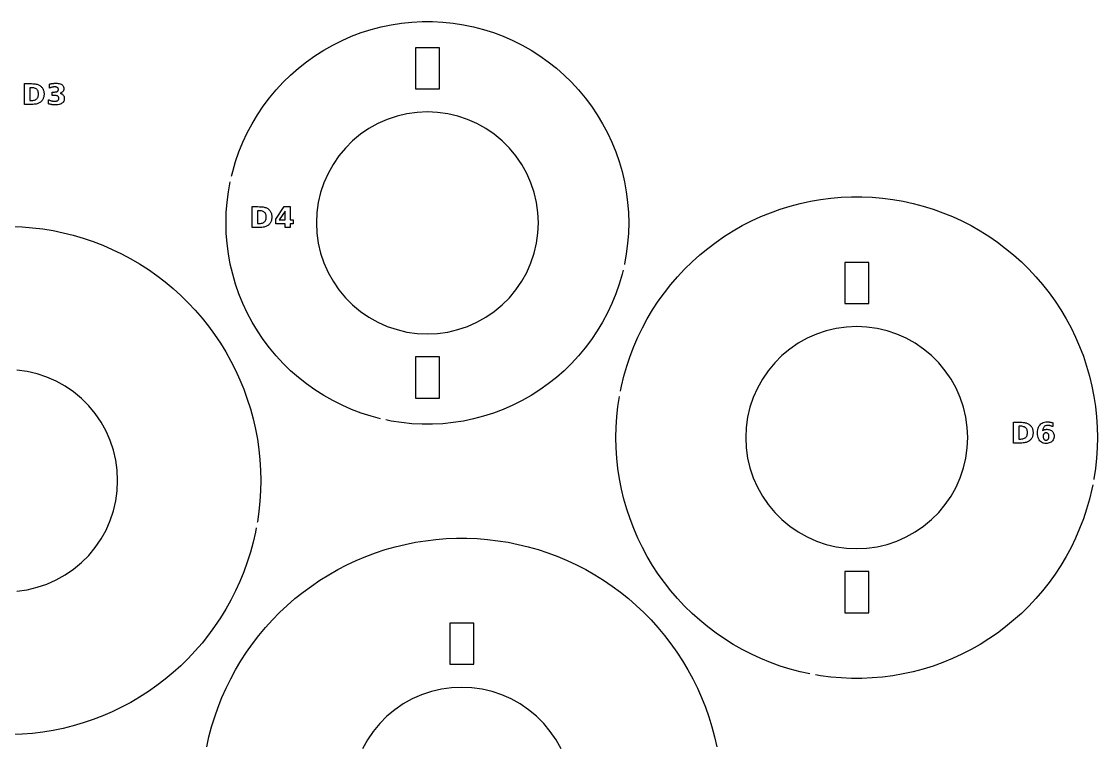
# Model space of a CAD drawing. Header units: millimetres. Extents: x 9 to 297, y 6 to 290.
# Drawn here: x 165.7 to 291, y 119.2 to 203.4 of the extents above; entities that cross this region are included whole.
import ezdxf

# ---------------------------------------------------------------- set-up
doc = ezdxf.new("R2010")
doc.units = ezdxf.units.MM
doc.layers.add('CUT', color=1, linetype='CONTINUOUS')
doc.layers.add('ENGRAVE', color=5, linetype='CONTINUOUS')

msp = doc.modelspace()

# ---------------------------------------------------------------- linework, layer by layer
at = {"layer": 'CUT', "color": 1}
for points in [[(190.1945, 185.427), (190.3232, 185.972), (190.6607, 187.1315), (191.0574, 188.272), (191.5123, 189.3907), (192.0243, 190.4844), (192.5918, 191.5503), (193.2134, 192.5855), (193.8876, 193.5874), (194.6124, 194.5533), (195.3859, 195.4806), (196.2062, 196.3668), (197.071, 197.2096), (197.9781, 198.0068), (198.925, 198.7563), (199.9092, 199.4559), (200.9281, 200.104), (201.979, 200.6988), (203.0592, 201.2387), (204.1657, 201.7223), (205.2957, 202.1483), (206.4461, 202.5155), (207.6138, 202.8231), (208.7959, 203.0701), (209.9891, 203.2559), (211.1902, 203.3801), (212.3962, 203.4423), (213.6038, 203.4423), (214.8098, 203.3801), (216.0109, 203.2559), (217.2041, 203.0701), (218.3862, 202.8231), (219.5539, 202.5155), (220.7043, 202.1483), (221.8343, 201.7223), (222.9408, 201.2387), (224.021, 200.6988), (225.0719, 200.104), (226.0908, 199.4559), (227.075, 198.7563), (228.0219, 198.0068), (228.929, 197.2096), (229.7938, 196.3668), (230.6141, 195.4806), (231.3876, 194.5533), (232.1124, 193.5874), (232.7866, 192.5855), (233.4082, 191.5503), (233.9757, 190.4844), (234.4877, 189.3907), (234.9426, 188.272), (235.3393, 187.1315), (235.6768, 185.972), (235.9542, 184.7968), (236.1707, 183.6087), (236.3257, 182.4112), (236.4189, 181.2072), (236.45, 180), (236.4189, 178.7928), (236.3257, 177.5888), (236.1707, 176.3913), (235.9542, 175.2032), (235.9404, 175.145)], [(207.5414, 157.196), (206.4461, 157.4845), (205.2957, 157.8517), (204.1657, 158.2777), (203.0592, 158.7613), (201.979, 159.3012), (200.9281, 159.896), (199.9092, 160.5441), (198.925, 161.2437), (197.9781, 161.9932), (197.071, 162.7904), (196.2062, 163.6332), (195.3859, 164.5194), (194.6124, 165.4467), (193.8876, 166.4126), (193.2134, 167.4145), (192.5918, 168.4497), (192.0243, 169.5156), (191.5123, 170.6093), (191.0574, 171.728), (190.6607, 172.8685), (190.3232, 174.028), (190.0458, 175.2032), (189.8293, 176.3913), (189.6743, 177.5888), (189.5811, 178.7928), (189.55, 180), (189.5811, 181.2072), (189.6743, 182.4112), (189.8293, 183.6087), (190.0454, 184.7943)], [(235.4893, 160.4083), (235.603, 160.9879), (235.8859, 162.1611), (236.2191, 163.3209), (236.6019, 164.4654), (237.0336, 165.5924), (237.5133, 166.6997), (238.0403, 167.7853), (238.6134, 168.8473), (239.2318, 169.8837), (239.8941, 170.8925), (240.5992, 171.8718), (241.3458, 172.8199), (242.1325, 173.735), (242.9579, 174.6154), (243.8203, 175.4595), (244.7183, 176.2658), (245.6501, 177.0326), (246.6141, 177.7586), (247.6084, 178.4425), (248.6312, 179.083), (249.6806, 179.6789), (250.7547, 180.229), (251.8514, 180.7325), (252.9688, 181.1883), (254.1048, 181.5956), (255.2572, 181.9537), (256.424, 182.2619), (257.6029, 182.5195), (258.7919, 182.7262), (259.9886, 182.8816), (261.1909, 182.9854), (262.3966, 183.0373), (263.6034, 183.0373), (264.8091, 182.9854), (266.0114, 182.8816), (267.2081, 182.7262), (268.3971, 182.5195), (269.576, 182.2619), (270.7428, 181.9537), (271.8952, 181.5956), (273.0312, 181.1883), (274.1486, 180.7325), (275.2453, 180.229), (276.3194, 179.6789), (277.3688, 179.083), (278.3916, 178.4425), (279.3859, 177.7586), (280.3499, 177.0326), (281.2817, 176.2658), (282.1797, 175.4595), (283.0421, 174.6154), (283.8675, 173.735), (284.6542, 172.8199), (285.4008, 171.8718), (286.1059, 170.8925), (286.7682, 169.8837), (287.3866, 168.8473), (287.9597, 167.7853), (288.4867, 166.6997), (288.9664, 165.5924), (289.3981, 164.4654), (289.7809, 163.3209), (290.1141, 162.1611), (290.397, 160.9879), (290.6293, 159.8037), (290.8104, 158.6106), (290.94, 157.4108), (291.0178, 156.2065), (291.0438, 155), (291.0178, 153.7935), (290.94, 152.5892), (290.8104, 151.3894), (290.6293, 150.1963), (290.6175, 150.136)], [(164.6036, 179.5845), (165.8098, 179.5352), (167.013, 179.4368), (168.2112, 179.2895), (169.4024, 179.0933), (170.5845, 178.8487), (171.7558, 178.5562), (172.9141, 178.216), (174.0575, 177.829), (175.1843, 177.3956), (176.2924, 176.9166), (177.3801, 176.3928), (178.4454, 175.8251), (179.4868, 175.2144), (180.5024, 174.5617), (181.4905, 173.8682), (182.4495, 173.1349), (183.3777, 172.3631), (184.2738, 171.5541), (185.1361, 170.7092), (185.9632, 169.8299), (186.7537, 168.9175), (187.5064, 167.9737), (188.22, 167), (188.8932, 165.9979), (189.525, 164.9692), (190.1144, 163.9156), (190.6602, 162.8389), (191.1617, 161.7408), (191.618, 160.6231), (192.0283, 159.4878), (192.392, 158.3366), (192.7084, 157.1716), (192.9771, 155.9947), (193.1975, 154.8078), (193.3693, 153.6128), (193.4922, 152.4119), (193.566, 151.207), (193.5906, 150), (193.566, 148.793), (193.4922, 147.5881), (193.3693, 146.3872), (193.1975, 145.1922), (193.1864, 145.1327)], [(235.7911, 174.5124), (235.6768, 174.028), (235.3393, 172.8685), (234.9426, 171.728), (234.4877, 170.6093), (233.9757, 169.5156), (233.4082, 168.4497), (232.7866, 167.4145), (232.1124, 166.4126), (231.3876, 165.4467), (230.6141, 164.5194), (229.7938, 163.6332), (228.929, 162.7904), (228.0219, 161.9932), (227.075, 161.2437), (226.0908, 160.5441), (225.0719, 159.896), (224.021, 159.3012), (222.9408, 158.7613), (221.8343, 158.2777), (220.7043, 157.8517), (219.5539, 157.4845), (218.3862, 157.1769), (217.2041, 156.9299), (216.0109, 156.7441), (214.8098, 156.6199), (213.6038, 156.5577), (212.3962, 156.5577), (211.1902, 156.6199), (209.9891, 156.7441), (208.7959, 156.9299), (208.1767, 157.0593)], [(165.1926, 137.1302), (166.3749, 137.2952), (167.5371, 137.5685), (168.669, 137.9479), (169.7611, 138.4301), (170.8041, 139.011), (171.789, 139.6857), (172.7075, 140.4484), (173.5516, 141.2925), (174.3143, 142.211), (174.989, 143.1959), (175.5699, 144.2389), (176.0521, 145.331), (176.4315, 146.4629), (176.7048, 147.6251), (176.8698, 148.8074), (176.9249, 150), (176.8698, 151.1926), (176.7048, 152.3749), (176.7048, 152.3749), (176.4315, 153.5371), (176.0521, 154.669), (175.5699, 155.7611), (174.989, 156.8041), (174.3143, 157.789), (173.5516, 158.7075), (172.7075, 159.5516), (171.789, 160.3143), (170.8041, 160.989), (169.7611, 161.5699), (168.669, 162.0521), (167.5371, 162.4315), (166.3749, 162.7048), (165.1926, 162.8698)], [(257.5439, 127.4934), (256.424, 127.7381), (255.2572, 128.0463), (254.1048, 128.4044), (252.9688, 128.8117), (251.8514, 129.2675), (250.7547, 129.771), (249.6806, 130.3211), (248.6312, 130.917), (247.6084, 131.5575), (246.6141, 132.2414), (245.6501, 132.9674), (244.7183, 133.7342), (243.8203, 134.5405), (242.9579, 135.3846), (242.1325, 136.265), (241.3458, 137.1801), (240.5992, 138.1282), (239.8941, 139.1075), (239.2318, 140.1163), (238.6134, 141.1527), (238.0403, 142.2147), (237.5133, 143.3003), (237.0336, 144.4076), (236.6019, 145.5346), (236.2191, 146.6791), (235.8859, 147.8389), (235.603, 149.0121), (235.3707, 150.1963), (235.1896, 151.3894), (235.06, 152.5892), (234.9822, 153.7935), (234.9562, 155), (234.9822, 156.2065), (235.06, 157.4108), (235.1896, 158.6106), (235.3656, 159.7702)], [(290.4924, 149.4982), (290.397, 149.0121), (290.1141, 147.8389), (289.7809, 146.6791), (289.3981, 145.5346), (288.9664, 144.4076), (288.4867, 143.3003), (287.9597, 142.2147), (287.3866, 141.1527), (286.7682, 140.1163), (286.1059, 139.1075), (285.4008, 138.1282), (284.6542, 137.1801), (283.8675, 136.265), (283.0421, 135.3846), (282.1797, 134.5405), (281.2817, 133.7342), (280.3499, 132.9674), (279.3859, 132.2414), (278.3916, 131.5575), (277.3688, 130.917), (276.3194, 130.3211), (275.2453, 129.771), (274.1486, 129.2675), (273.0312, 128.8117), (271.8952, 128.4044), (270.7428, 128.0463), (269.576, 127.7381), (268.3971, 127.4805), (267.2081, 127.2738), (266.0114, 127.1184), (264.8091, 127.0146), (263.6034, 126.9627), (262.3966, 126.9627), (261.1909, 127.0146), (259.9886, 127.1184), (258.7919, 127.2738), (258.1838, 127.3795)], [(193.0677, 144.4936), (192.9771, 144.0053), (192.7084, 142.8284), (192.392, 141.6634), (192.0283, 140.5122), (191.618, 139.3769), (191.1617, 138.2592), (190.6602, 137.1611), (190.1144, 136.0844), (189.525, 135.0308), (188.8932, 134.0021), (188.22, 133), (187.5064, 132.0263), (186.7537, 131.0825), (185.9632, 130.1701), (185.1361, 129.2908), (184.2738, 128.4459), (183.3777, 127.6369), (182.4495, 126.8651), (181.4905, 126.1318), (180.5024, 125.4383), (179.4868, 124.7856), (178.4454, 124.1749), (177.3801, 123.6072), (176.2924, 123.0834), (175.1843, 122.6044), (174.0575, 122.171), (172.9141, 121.784), (171.7558, 121.4438), (170.5845, 121.1513), (169.4024, 120.9067), (168.2112, 120.7105), (167.013, 120.5632), (165.8098, 120.4648), (164.6036, 120.4155)], [(187.3031, 118.9838), (187.5645, 120.1598), (187.8724, 121.3244), (188.2264, 122.4758), (188.6258, 123.6122), (189.0702, 124.7319), (189.5587, 125.833), (190.0906, 126.9138), (190.665, 127.9727), (191.2811, 129.0078), (191.9378, 130.0177), (192.6342, 131.0006), (193.3691, 131.9551), (194.1414, 132.8795), (194.9498, 133.7726), (195.7931, 134.6328), (196.6699, 135.4588), (197.5789, 136.2493), (198.5185, 137.0031), (199.4874, 137.7189), (200.484, 138.3955), (201.5067, 139.0321), (202.5539, 139.6275), (203.6239, 140.1807), (204.7151, 140.691), (205.8257, 141.1576), (206.954, 141.5795), (208.0982, 141.9563), (209.2564, 142.2874), (210.4269, 142.5721), (211.6078, 142.81), (212.7972, 143.0008), (213.9932, 143.1442), (215.194, 143.2399), (216.3977, 143.2878), (217.6023, 143.2878), (218.806, 143.2399), (220.0068, 143.1442), (221.2028, 143.0008), (222.3922, 142.81), (223.5731, 142.5721), (224.7436, 142.2874), (225.9018, 141.9563), (227.046, 141.5795), (228.1743, 141.1576), (229.2849, 140.691), (230.3761, 140.1807), (231.4461, 139.6275), (232.4933, 139.0321), (233.516, 138.3955), (234.5126, 137.7189), (235.4815, 137.0031), (236.4211, 136.2493), (237.3301, 135.4588), (238.2069, 134.6328), (239.0502, 133.7726), (239.8586, 132.8795), (240.6309, 131.9551), (241.3658, 131.0006), (242.0622, 130.0177), (242.7189, 129.0078), (243.335, 127.9727), (243.9094, 126.9138), (244.4413, 125.833), (244.9298, 124.7319), (245.3742, 123.6122), (245.7736, 122.4758), (246.1276, 121.3244), (246.4355, 120.1598), (246.6969, 118.9838)], [(228.5699, 118.7611), (227.989, 119.8041), (227.3143, 120.789), (226.5516, 121.7075), (225.7075, 122.5516), (224.789, 123.3143), (223.8041, 123.989), (222.7611, 124.5699), (221.669, 125.0521), (220.5371, 125.4315), (219.3749, 125.7048), (218.1926, 125.8698), (217, 125.9249), (215.8074, 125.8698), (214.6251, 125.7048), (213.4629, 125.4315), (212.331, 125.0521), (211.2389, 124.5699), (210.1959, 123.989), (209.211, 123.3143), (208.2925, 122.5516), (207.4484, 121.7075), (206.6857, 120.789), (206.011, 119.8041), (205.4301, 118.7611)]]:
    msp.add_lwpolyline(points, dxfattribs=at)
for points in [[(211.605, 196.2143), (211.605, 195.6429), (211.605, 195.605), (214.395, 195.605), (214.395, 196.0714), (214.395, 200.3571), (214.395, 200.395), (211.605, 200.395), (211.605, 200.3214), (211.605, 196.2143)], [(225.7048, 182.3749), (225.4315, 183.5371), (225.0521, 184.669), (224.5699, 185.7611), (223.989, 186.8041), (223.3143, 187.789), (222.5516, 188.7075), (221.7075, 189.5516), (220.789, 190.3143), (219.8041, 190.989), (218.7611, 191.5699), (217.669, 192.0521), (216.5371, 192.4315), (215.3749, 192.7048), (214.1926, 192.8698), (213, 192.9249), (211.8074, 192.8698), (210.6251, 192.7048), (209.4629, 192.4315), (208.331, 192.0521), (207.2389, 191.5699), (206.1959, 190.989), (205.211, 190.3143), (204.2925, 189.5516), (203.4484, 188.7075), (202.6857, 187.789), (202.011, 186.8041), (201.4301, 185.7611), (200.9479, 184.669), (200.5685, 183.5371), (200.2952, 182.3749), (200.1302, 181.1926), (200.0751, 180), (200.1302, 178.8074), (200.2952, 177.6251), (200.5685, 176.4629), (200.9479, 175.331), (201.4301, 174.2389), (202.011, 173.1959), (202.6857, 172.211), (203.4484, 171.2925), (204.2925, 170.4484), (205.211, 169.6857), (206.1959, 169.011), (207.2389, 168.4301), (208.331, 167.9479), (209.4629, 167.5685), (210.6251, 167.2952), (211.8074, 167.1302), (213, 167.0751), (214.1926, 167.1302), (215.3749, 167.2952), (216.5371, 167.5685), (217.669, 167.9479), (218.7611, 168.4301), (219.8041, 169.011), (220.789, 169.6857), (221.7075, 170.4484), (222.5516, 171.2925), (223.3143, 172.211), (223.989, 173.1959), (224.5699, 174.2389), (225.0521, 175.331), (225.4315, 176.4629), (225.7048, 177.6251), (225.8698, 178.8074), (225.9249, 180), (225.8698, 181.1926), (225.7048, 182.3749)], [(261.605, 173.9286), (261.605, 171.3571), (261.605, 170.605), (264.395, 170.605), (264.395, 171.3929), (264.395, 174.0714), (264.395, 174.6429), (264.395, 175.395), (261.605, 175.395), (261.605, 174.6071), (261.605, 173.9286)], [(275.7048, 157.3749), (275.4315, 158.5371), (275.0521, 159.669), (274.5699, 160.7611), (273.989, 161.8041), (273.3143, 162.789), (272.5516, 163.7075), (271.7075, 164.5516), (270.789, 165.3143), (269.8041, 165.989), (268.7611, 166.5699), (267.669, 167.0521), (266.5371, 167.4315), (265.3749, 167.7048), (264.1926, 167.8698), (263, 167.9249), (261.8074, 167.8698), (260.6251, 167.7048), (259.4629, 167.4315), (258.331, 167.0521), (257.2389, 166.5699), (256.1959, 165.989), (255.211, 165.3143), (254.2925, 164.5516), (253.4484, 163.7075), (252.6857, 162.789), (252.011, 161.8041), (251.4301, 160.7611), (250.9479, 159.669), (250.5685, 158.5371), (250.2952, 157.3749), (250.1302, 156.1926), (250.0751, 155), (250.1302, 153.8074), (250.2952, 152.6251), (250.5685, 151.4629), (250.9479, 150.331), (251.4301, 149.2389), (252.011, 148.1959), (252.6857, 147.211), (253.4484, 146.2925), (254.2925, 145.4484), (255.211, 144.6857), (256.1959, 144.011), (257.2389, 143.4301), (258.331, 142.9479), (259.4629, 142.5685), (260.6251, 142.2952), (261.8074, 142.1302), (263, 142.0751), (264.1926, 142.1302), (265.3749, 142.2952), (266.5371, 142.5685), (267.669, 142.9479), (268.7611, 143.4301), (269.8041, 144.011), (270.789, 144.6857), (271.7075, 145.4484), (272.5516, 146.2925), (273.3143, 147.211), (273.989, 148.1959), (274.5699, 149.2389), (275.0521, 150.331), (275.4315, 151.4629), (275.7048, 152.6251), (275.8698, 153.8074), (275.9249, 155), (275.8698, 156.1926), (275.7048, 157.3749)], [(211.605, 163.7857), (211.605, 159.6429), (211.605, 159.605), (214.395, 159.605), (214.395, 159.6786), (214.395, 163.9286), (214.395, 164.395), (211.605, 164.395), (211.605, 163.7857)], [(261.605, 138.6071), (261.605, 135.3571), (261.605, 134.605), (264.395, 134.605), (264.395, 135.3929), (264.395, 138.6429), (264.395, 139.395), (261.605, 139.395), (261.605, 138.6071)], [(215.605, 131.3571), (215.605, 129.2143), (215.605, 128.605), (218.395, 128.605), (218.395, 129.25), (218.395, 131.5), (218.395, 132.7857), (218.395, 133.395), (215.605, 133.395), (215.605, 132.75), (215.605, 131.3571)]]:
    msp.add_lwpolyline(points, close=True, dxfattribs=at)
at = {"layer": 'ENGRAVE', "color": 5}
for points in [[(166.9024, 196.2116), (167.0634, 196.205), (167.2086, 196.194), (167.3382, 196.1787), (167.452, 196.159), (167.5502, 196.1348), (167.6384, 196.1055), (167.7223, 196.07), (167.8019, 196.0284), (167.8772, 195.9808), (167.9482, 195.927), (168.0149, 195.8671), (168.0694, 195.8109), (168.1191, 195.7519), (168.1638, 195.6901), (168.2037, 195.6255), (168.2387, 195.5581), (168.2688, 195.4879), (168.2942, 195.4147), (168.3149, 195.3383), (168.3311, 195.2588), (168.3426, 195.1761), (168.3495, 195.0902), (168.3518, 195.0012), (168.3495, 194.9112), (168.3426, 194.8244), (168.3311, 194.741), (168.3149, 194.6609), (168.2942, 194.584), (168.2688, 194.5105), (168.2387, 194.44), (168.2037, 194.3724), (168.1638, 194.3076), (168.1191, 194.2457), (168.0694, 194.1867), (168.0149, 194.1304), (167.9476, 194.0706), (167.876, 194.0168), (167.8, 193.9691), (167.7198, 193.9275), (167.6351, 193.8921), (167.5461, 193.8627), (167.4474, 193.8386), (167.3335, 193.8188), (167.2043, 193.8035), (167.06, 193.7925), (166.9005, 193.786), (166.7258, 193.7838), (166.065, 193.7838), (166.065, 196.2138), (166.7258, 196.2138), (166.9024, 196.2116)], [(166.9163, 194.2574), (167.0393, 194.2627), (167.1522, 194.2786), (167.255, 194.305), (167.3478, 194.342), (167.4304, 194.3896), (167.503, 194.4478), (167.5649, 194.5161), (167.6156, 194.5939), (167.655, 194.6814), (167.6831, 194.7784), (167.7, 194.885), (167.7056, 195.0012), (167.7, 195.1169), (167.6832, 195.2229), (167.6552, 195.3194), (167.6159, 195.4063), (167.5655, 195.4836), (167.5038, 195.5513), (167.4314, 195.609), (167.3488, 195.6562), (167.256, 195.6929), (167.153, 195.7192), (167.0397, 195.7349), (166.9163, 195.7401), (166.6917, 195.7401), (166.6917, 194.2574), (166.9163, 194.2574)], [(170.2907, 195.0702), (170.3628, 195.0413), (170.4283, 195.0071), (170.4873, 194.9678), (170.5397, 194.9232), (170.5856, 194.8734), (170.6246, 194.8187), (170.6565, 194.7592), (170.6814, 194.695), (170.6991, 194.626), (170.7098, 194.5523), (170.7133, 194.4739), (170.7056, 194.3582), (170.6826, 194.2522), (170.6442, 194.1559), (170.5904, 194.0691), (170.5212, 193.992), (170.4366, 193.9245), (170.3374, 193.8671), (170.224, 193.8201), (170.0965, 193.7836), (169.9549, 193.7574), (169.7992, 193.7418), (169.6293, 193.7366), (169.5669, 193.7374), (169.5045, 193.7399), (169.442, 193.7441), (169.3794, 193.7499), (169.3168, 193.7575), (169.2542, 193.7667), (169.1916, 193.7775), (169.1293, 193.7901), (169.0672, 193.8043), (169.0053, 193.8202), (168.9437, 193.8378), (168.8823, 193.857), (168.8823, 194.3404), (168.9408, 194.3123), (168.9992, 194.2866), (169.0574, 194.2633), (169.1156, 194.2424), (169.1735, 194.2239), (169.2314, 194.2078), (169.289, 194.1941), (169.3463, 194.1829), (169.4033, 194.1742), (169.46, 194.168), (169.5163, 194.1642), (169.5724, 194.163), (169.6522, 194.1654), (169.7255, 194.1726), (169.7923, 194.1846), (169.8527, 194.2013), (169.9066, 194.2229), (169.9541, 194.2493), (169.9946, 194.2801), (170.0277, 194.3151), (170.0535, 194.3542), (170.072, 194.3975), (170.083, 194.445), (170.0867, 194.4967), (170.0829, 194.5498), (170.0716, 194.5984), (170.0527, 194.6425), (170.0263, 194.6822), (169.9923, 194.7174), (169.9508, 194.7481), (169.9019, 194.7742), (169.8458, 194.7956), (169.7825, 194.8122), (169.7121, 194.8241), (169.6344, 194.8312), (169.5496, 194.8336), (169.2989, 194.8336), (169.2989, 195.2372), (169.5626, 195.2372), (169.6379, 195.2393), (169.7066, 195.2454), (169.7685, 195.2557), (169.8238, 195.2701), (169.8723, 195.2886), (169.9142, 195.3113), (169.9495, 195.3381), (169.9784, 195.3692), (170.0008, 195.4046), (170.0169, 195.4444), (170.0265, 195.4884), (170.0297, 195.5367), (170.0266, 195.5816), (170.0173, 195.623), (170.0017, 195.6608), (169.9798, 195.6951), (169.9517, 195.7259), (169.9174, 195.7532), (169.8774, 195.7765), (169.8323, 195.7957), (169.7819, 195.8105), (169.7265, 195.8212), (169.6658, 195.8275), (169.6, 195.8297), (169.5495, 195.8287), (169.4988, 195.8259), (169.4479, 195.8211), (169.3968, 195.8145), (169.3455, 195.8059), (169.2941, 195.7955), (169.2426, 195.7832), (169.1912, 195.7691), (169.1398, 195.7532), (169.0886, 195.7354), (169.0375, 195.7159), (168.9864, 195.6946), (168.9864, 196.1536), (169.0482, 196.1702), (169.1098, 196.1854), (169.1712, 196.1991), (169.2324, 196.2114), (169.2934, 196.2223), (169.3543, 196.2317), (169.4149, 196.2396), (169.4751, 196.2461), (169.5349, 196.2512), (169.5944, 196.2548), (169.6536, 196.257), (169.7124, 196.2577), (169.8636, 196.2534), (170.0016, 196.2404), (170.1264, 196.2189), (170.2379, 196.1886), (170.3362, 196.1498), (170.4212, 196.1023), (170.493, 196.0461), (170.5518, 195.9812), (170.5976, 195.9076), (170.6302, 195.8252), (170.6498, 195.7341), (170.6564, 195.6343), (170.6532, 195.5654), (170.6439, 195.5008), (170.6283, 195.4405), (170.6065, 195.3844), (170.5784, 195.3327), (170.5441, 195.2852), (170.5036, 195.2422), (170.4573, 195.2036), (170.4049, 195.1695), (170.3466, 195.1398), (170.2823, 195.1147), (170.212, 195.094), (170.2907, 195.0702)], [(193.4339, 181.8856), (193.5948, 181.879), (193.7401, 181.868), (193.8696, 181.8527), (193.9835, 181.8329), (194.0817, 181.8088), (194.1699, 181.7795), (194.2538, 181.744), (194.3333, 181.7024), (194.4086, 181.6547), (194.4797, 181.601), (194.5464, 181.5411), (194.6009, 181.4849), (194.6505, 181.4259), (194.6953, 181.3641), (194.7352, 181.2995), (194.7702, 181.2321), (194.8003, 181.1619), (194.8256, 181.0887), (194.8464, 181.0123), (194.8625, 180.9328), (194.8741, 180.8501), (194.881, 180.7642), (194.8833, 180.6752), (194.881, 180.5852), (194.8741, 180.4984), (194.8625, 180.415), (194.8464, 180.3348), (194.8256, 180.258), (194.8003, 180.1845), (194.7702, 180.114), (194.7352, 180.0464), (194.6953, 179.9816), (194.6505, 179.9197), (194.6009, 179.8606), (194.5464, 179.8044), (194.4791, 179.7445), (194.4075, 179.6908), (194.3315, 179.6431), (194.2512, 179.6015), (194.1666, 179.5661), (194.0776, 179.5367), (193.9789, 179.5126), (193.8649, 179.4928), (193.7358, 179.4775), (193.5915, 179.4665), (193.432, 179.4599), (193.2573, 179.4577), (192.5965, 179.4577), (192.5965, 181.8878), (193.2573, 181.8878), (193.4339, 181.8856)], [(197.0104, 180.3546), (197.3571, 180.3546), (197.3571, 179.9005), (197.0104, 179.9005), (197.0104, 179.4577), (196.418, 179.4577), (196.418, 179.9005), (195.3405, 179.9005), (195.3405, 180.4376), (196.3138, 181.8878), (197.0104, 181.8878), (197.0104, 180.3546)], [(193.4477, 179.9314), (193.5707, 179.9367), (193.6836, 179.9525), (193.7865, 179.979), (193.8792, 180.016), (193.9619, 180.0636), (194.0345, 180.1218), (194.0964, 180.1901), (194.1471, 180.2679), (194.1865, 180.3554), (194.2146, 180.4524), (194.2315, 180.559), (194.2371, 180.6752), (194.2315, 180.7908), (194.2147, 180.8969), (194.1867, 180.9934), (194.1474, 181.0803), (194.097, 181.1576), (194.0353, 181.2253), (193.9629, 181.283), (193.8803, 181.3302), (193.7875, 181.3669), (193.6845, 181.3932), (193.5712, 181.4089), (193.4477, 181.4141), (193.2231, 181.4141), (193.2231, 179.9314), (193.4477, 179.9314)], [(196.418, 180.3546), (196.418, 181.3718), (195.7311, 180.3546), (196.418, 180.3546)], [(282.0901, 156.7905), (282.251, 156.784), (282.3962, 156.773), (282.5258, 156.7577), (282.6397, 156.7379), (282.7378, 156.7138), (282.826, 156.6844), (282.9099, 156.649), (282.9895, 156.6074), (283.0648, 156.5597), (283.1358, 156.5059), (283.2025, 156.4461), (283.257, 156.3899), (283.3067, 156.3309), (283.3514, 156.2691), (283.3913, 156.2044), (283.4263, 156.137), (283.4564, 156.0668), (283.4818, 155.9936), (283.5025, 155.9173), (283.5187, 155.8377), (283.5302, 155.755), (283.5371, 155.6692), (283.5394, 155.5802), (283.5371, 155.4901), (283.5302, 155.4034), (283.5187, 155.32), (283.5025, 155.2398), (283.4818, 155.163), (283.4564, 155.0894), (283.4263, 155.019), (283.3913, 154.9514), (283.3514, 154.8866), (283.3067, 154.8247), (283.257, 154.7656), (283.2025, 154.7094), (283.1352, 154.6495), (283.0636, 154.5957), (282.9877, 154.5481), (282.9074, 154.5065), (282.8227, 154.471), (282.7338, 154.4417), (282.635, 154.4175), (282.5211, 154.3978), (282.392, 154.3825), (282.2477, 154.3715), (282.0882, 154.3649), (281.9135, 154.3627), (281.2526, 154.3627), (281.2526, 156.7927), (281.9135, 156.7927), (282.0901, 156.7905)], [(285.7767, 156.3034), (285.7266, 156.3246), (285.6776, 156.3437), (285.6295, 156.3607), (285.5824, 156.3756), (285.5364, 156.3883), (285.491, 156.399), (285.446, 156.4077), (285.4013, 156.4145), (285.357, 156.4194), (285.313, 156.4223), (285.2694, 156.4233), (285.1796, 156.419), (285.0966, 156.406), (285.0204, 156.3844), (284.9512, 156.3542), (284.8888, 156.3153), (284.8332, 156.2678), (284.7848, 156.2118), (284.7435, 156.1475), (284.7096, 156.0748), (284.6828, 155.9937), (284.6633, 155.9042), (284.651, 155.8064), (284.6873, 155.8319), (284.7246, 155.8551), (284.7629, 155.8762), (284.8021, 155.895), (284.8424, 155.9116), (284.8837, 155.926), (284.9261, 155.9382), (284.9698, 155.9482), (285.0147, 155.9559), (285.0609, 155.9615), (285.1084, 155.9648), (285.1571, 155.9659), (285.2774, 155.9599), (285.3896, 155.9417), (285.4939, 155.9114), (285.5901, 155.869), (285.6783, 155.8145), (285.7585, 155.7478), (285.8284, 155.6714), (285.8856, 155.5874), (285.9301, 155.4959), (285.9618, 155.397), (285.9809, 155.2905), (285.9872, 155.1765), (285.9801, 155.0506), (285.9588, 154.9334), (285.9233, 154.8248), (285.8736, 154.7248), (285.8098, 154.6334), (285.7317, 154.5507), (285.6417, 154.4788), (285.542, 154.4201), (285.4326, 154.3743), (285.3136, 154.3417), (285.1849, 154.3221), (285.0465, 154.3155), (284.8945, 154.3244), (284.7545, 154.3511), (284.6263, 154.3955), (284.5101, 154.4577), (284.4057, 154.5376), (284.3132, 154.6353), (284.2339, 154.7494), (284.169, 154.8783), (284.1185, 155.0221), (284.0825, 155.1808), (284.0608, 155.3543), (284.0536, 155.5427), (284.0621, 155.7363), (284.0874, 155.9155), (284.1295, 156.0805), (284.1885, 156.231), (284.2644, 156.3673), (284.3572, 156.4892), (284.4646, 156.5944), (284.5846, 156.6804), (284.7171, 156.7474), (284.8621, 156.7952), (285.0196, 156.8239), (285.1897, 156.8334), (285.2453, 156.8327), (285.3004, 156.8305), (285.3549, 156.8269), (285.4089, 156.8219), (285.4623, 156.8153), (285.5152, 156.8074), (285.5678, 156.798), (285.6201, 156.7871), (285.6723, 156.7748), (285.7243, 156.7611), (285.7761, 156.7459), (285.8277, 156.7293), (285.8277, 156.28), (285.7767, 156.3034)], [(282.1039, 154.8364), (282.2269, 154.8416), (282.3398, 154.8575), (282.4426, 154.884), (282.5354, 154.921), (282.6181, 154.9686), (282.6906, 155.0268), (282.7526, 155.0951), (282.8032, 155.1729), (282.8426, 155.2603), (282.8708, 155.3574), (282.8876, 155.464), (282.8933, 155.5802), (282.8877, 155.6958), (282.8709, 155.8019), (282.8428, 155.8984), (282.8036, 155.9853), (282.7531, 156.0626), (282.6915, 156.1303), (282.6191, 156.188), (282.5365, 156.2352), (282.4436, 156.2719), (282.3406, 156.2981), (282.2274, 156.3139), (282.1039, 156.3191), (281.8793, 156.3191), (281.8793, 154.8364), (282.1039, 154.8364)], [(284.9525, 155.5504), (284.9091, 155.5356), (284.8703, 155.5149), (284.8361, 155.4882), (284.8064, 155.4557), (284.7813, 155.4172), (284.7607, 155.3727), (284.7447, 155.3224), (284.7333, 155.2661), (284.7265, 155.2039), (284.7242, 155.1358), (284.7265, 155.0677), (284.7333, 155.0055), (284.7447, 154.9493), (284.7607, 154.8989), (284.7813, 154.8545), (284.8064, 154.816), (284.8361, 154.7834), (284.8703, 154.7568), (284.9091, 154.7361), (284.9525, 154.7212), (285.0005, 154.7124), (285.053, 154.7094), (285.106, 154.7124), (285.1543, 154.7212), (285.198, 154.7361), (285.2371, 154.7568), (285.2715, 154.7834), (285.3012, 154.816), (285.3263, 154.8545), (285.3468, 154.8989), (285.3628, 154.9493), (285.3742, 155.0055), (285.3811, 155.0677), (285.3834, 155.1358), (285.3811, 155.2039), (285.3742, 155.2661), (285.3628, 155.3224), (285.3468, 155.3727), (285.3263, 155.4172), (285.3012, 155.4557), (285.2715, 155.4882), (285.2371, 155.5149), (285.198, 155.5356), (285.1543, 155.5504), (285.106, 155.5593), (285.053, 155.5623), (285.0005, 155.5593), (284.9525, 155.5504)]]:
    msp.add_lwpolyline(points, close=True, dxfattribs=at)

doc.saveas('drawing.dxf')
